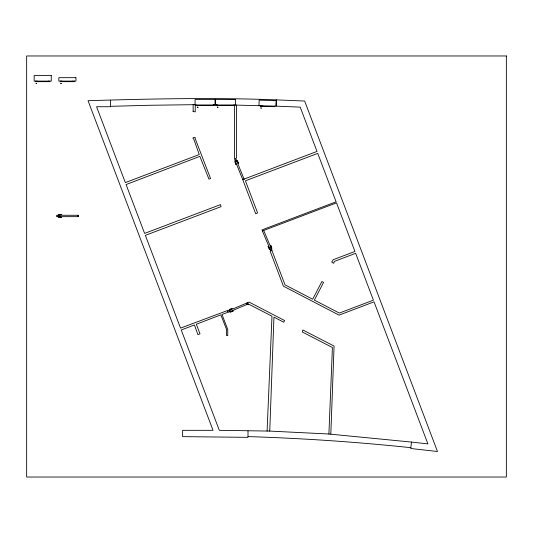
<?xml version="1.0" encoding="UTF-8"?>
<svg xmlns="http://www.w3.org/2000/svg" width="533" height="533" viewBox="0 0 533 533"><rect width="100%" height="100%" fill="white"/><g stroke="black" fill="none" stroke-linecap="round" stroke-linejoin="round"><path stroke-width="0.8" d="M258.991 105.674L259.145 100.144L276.241 100.617L276.087 106.147L300.212 107.14L317.008 151.432L242.728 179.601L234.727 159.707L236.026 159.187L244.094 179.255M260.417 105.714L260.404 106.28L274.648 106.68L274.662 106.107M260.97 106.3L260.99 105.727M261.903 106.327L261.923 105.614M330.826 434.015L334.071 346.077L302.817 329.967L302.358 332.006L332.412 347.523L328.908 434.015L269.751 431.084L219.31 430.324L181.247 329.98L194.445 324.97L197.883 334.644L200.008 333.825L196.331 324.244L220.815 314.843L226.598 329.521L226.598 335.603L227.738 335.603L227.738 329.521L221.988 314.423L227.491 312.431L227.491 310.532L180.54 328.128L145.356 235.359L221.075 206.637L220.489 204.619L144.61 233.401L126.081 184.545L199.862 156.369L208.956 179.141L210.548 178.528L195.191 138.62L195.191 137.474L193.099 137.694L193.099 138.787L193.672 138.787L199.235 154.557L125.335 182.592L96.56 106.733L110.438 106.733L110.458 106.334L148.487 105.294L195.238 104.661L195.238 111.883L193.146 111.504L193.146 104.661M244.027 179.081L242.728 179.601L255.667 213.72L257.619 212.98L245.42 180.814L317.748 153.391L336.103 201.8L262.003 229.896L262.403 230.962L336.51 202.866L354.938 251.463L333.258 259.684L331.719 262.083L333.638 263.315L334.438 261.383L355.638 253.308L373.4 300.152L339.328 313.078L314.363 300.106L323.564 282.397L321.879 281.524L312.678 299.233L285.022 284.855L271.883 250.41L270.138 251.163L283.403 286.174L339.035 315.13L374.046 301.851L427.906 443.896L411.469 442.077L410.763 448.5L437.48 451.504L304.649 101.043L276.354 99.878L276.094 106.147L234.413 105.048L234.58 158.881L236.505 158.074L236.505 105.048M193.146 111.504L193.146 111.104M243.295 179.381L243.348 179.734M267.093 431.084L271.983 316.202L249.197 304.41L248.331 304.796L247.579 302.711L248.598 302.204L249.357 302.204L284.602 320.526L283.723 322.212L273.942 317.128L269.751 431.084M262.403 230.962L263.695 230.423L272.003 250.184L270.717 250.73L262.329 230.789M269.678 248.271L270.198 249.497M270.911 247.752L271.424 248.978M269.605 248.818L268.059 246.373L269.312 249.351L269.751 249.171M271.357 248.085L270.691 245.273L271.937 248.245L271.504 248.431M247.752 302.637L227.811 311.019L228.357 312.311L248.118 304.003L247.579 302.711M236.525 160.426L237.025 161.659M235.206 161.472L234.767 161.646L235.966 164.644L235.346 161.819M236.965 160.759L237.412 160.586L238.611 163.578L237.112 161.113M248.005 430.877L248.005 437.34L182.626 436.64L182.626 430.324L213.033 430.324L88.038 100.697C150.786 98.825 213.593 97.439 276.354 99.878M78.291 215.272L56.658 215.272L56.658 216.665L78.098 216.665L78.098 215.272M328.908 434.015L411.469 442.077M213.193 104.841L217.277 104.881M248.005 436.6C302.398 438.279 356.73 441.977 410.85 447.68M246.473 303.177L247.012 304.47M230.269 309.986L229.043 310.506M230.789 311.212L229.563 311.732M229.723 309.913L232.168 308.367L229.19 309.62L229.37 310.059M230.456 311.665L233.267 310.999L230.296 312.245L230.389 311.692M233.854 104.974L233.854 105.534L216.751 105.534L216.751 104.974M215.605 99.498L215.605 104.974M215.039 99.498L215.039 104.974M213.893 104.974L213.893 105.534L196.79 105.534L196.79 104.974M110.438 100.271L110.438 106.733M74.513 81.096L74.513 81.669L60.262 81.669L60.262 81.096M73.008 80.956L73.008 81.669M61.768 80.956L61.768 81.669M60.829 81.096L60.829 81.669M59.323 215.272L57.997 215.272M59.323 216.598L57.997 216.598M58.85 214.986L61.701 214.506L58.47 214.506L58.47 214.986M58.85 216.884L61.701 217.357L58.47 217.357L58.47 216.884M49.835 81.096L49.835 81.669L35.584 81.669L35.584 81.096M48.33 80.956L48.33 81.669M37.09 80.956L37.09 81.669M36.151 81.096L36.151 81.669M78.104 215.878C78.304 217.144 78.697 215.019 78.104 215.878M36.037 83.308L36.584 83.454L36.037 83.308M60.715 83.308L61.262 83.454L60.715 83.308M197.33 107.16L197.996 107.306L197.33 107.16M217.291 107.16L217.95 107.306L217.291 107.16M260.804 107.933L261.35 108.092L260.804 107.933M235.293 160.919L235.526 162.259L235.293 160.919M506.35 55.972L26.65 55.972L26.65 477.028L506.35 477.028L506.35 55.972M51.261 75.566L34.159 75.566L34.159 81.096L51.261 81.096L51.261 75.566M75.939 77.678L58.837 77.678L58.837 81.096L75.939 81.096L75.939 77.678M235.559 99.498L195.078 99.498L195.078 104.974L235.559 104.974L235.559 99.498"/></g></svg>
